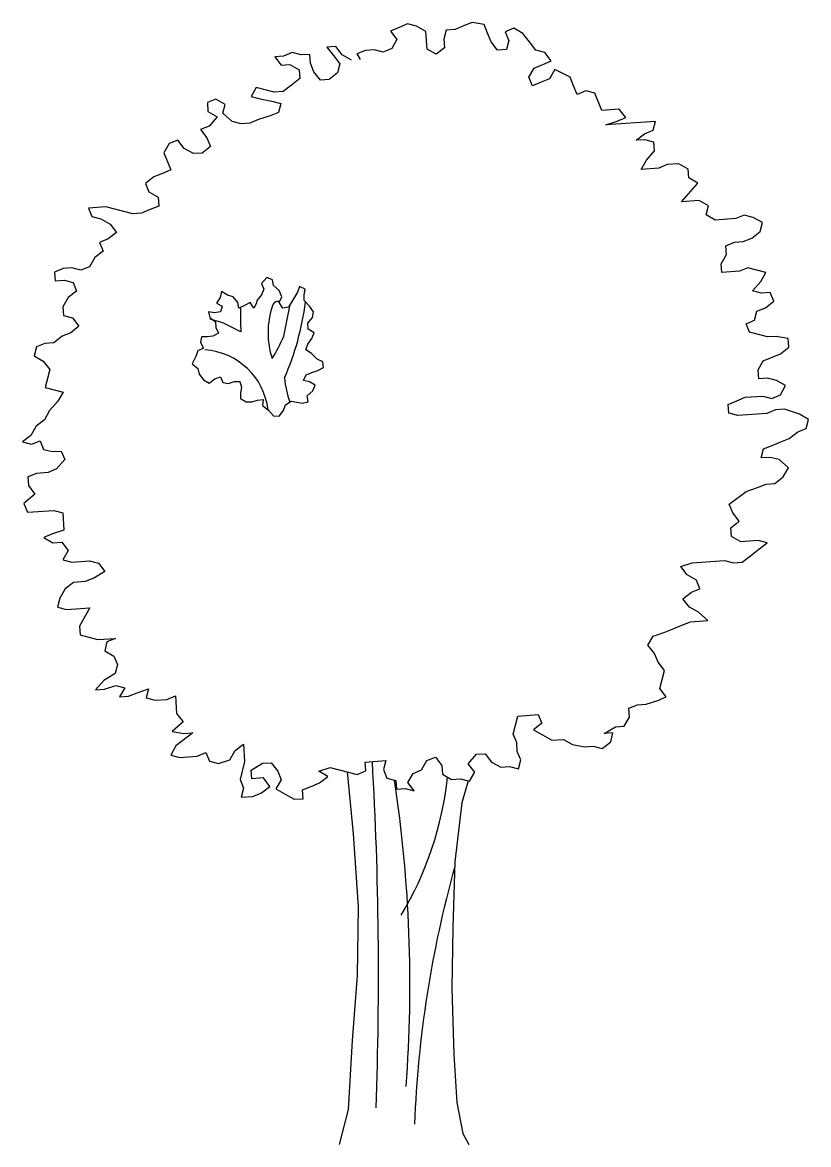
# Model space of a CAD drawing. Extents: x 13.76 to 15.16, y -7.38 to -5.39.
import ezdxf

# ---------------------------------------------------------------- set-up
doc = ezdxf.new("R2010")
doc.units = 0
doc.layers.get('0').update_dxf_attribs({"linetype": 'CONTINUOUS'})

# ---------------------------------------------------------------- blocks, each defined once
blk = doc.blocks.new('AE24ZG')
blk.add_line((-0.10674, 0.71758), (-0.101, 0.74564))
at = {"color": 0, "linetype": 'BYBLOCK'}
for points in [[(-0.04667, 0.96251), (-0.05478, 0.96718), (-0.06054, 0.97461), (-0.06833, 0.97406), (-0.06257, 0.96663), (-0.05686, 0.9592), (-0.0589, 0.95122), (-0.06633, 0.94547), (-0.07413, 0.94492), (-0.07984, 0.95235), (-0.08301, 0.95996), (-0.08356, 0.96776), (-0.0913, 0.96722), (-0.09928, 0.9693), (-0.10689, 0.96613), (-0.11469, 0.96558), (-0.10893, 0.95815), (-0.10118, 0.95869), (-0.09303, 0.95407), (-0.09248, 0.94628), (-0.09991, 0.94052), (-0.1073, 0.93477), (-0.11509, 0.93422), (-0.12307, 0.93631), (-0.13104, 0.93835), (-0.13566, 0.93019), (-0.12773, 0.92815), (-0.11717, 0.92625), (-0.1092, 0.92421), (-0.11124, 0.91623), (-0.11885, 0.9131), (-0.12905, 0.9098), (-0.13666, 0.90662), (-0.14445, 0.90608), (-0.15238, 0.90816), (-0.16072, 0.91541), (-0.15868, 0.92334), (-0.16684, 0.92801), (-0.17445, 0.92488), (-0.17391, 0.91709), (-0.16575, 0.91242), (-0.173, 0.90408), (-0.18061, 0.90095), (-0.17486, 0.89352), (-0.17173, 0.88591), (-0.17916, 0.88015), (-0.18691, 0.87961), (-0.19507, 0.88428), (-0.20082, 0.89171), (-0.20844, 0.88858), (-0.21306, 0.88042), (-0.2068, 0.86519), (-0.21441, 0.86202), (-0.22198, 0.8589), (-0.22941, 0.85319), (-0.22628, 0.84557), (-0.21813, 0.84091), (-0.21758, 0.83311), (-0.22519, 0.82998), (-0.2328, 0.82681), (-0.2406, 0.82626), (-0.24858, 0.82835), (-0.25651, 0.83039), (-0.26448, 0.83243), (-0.28007, 0.83134), (-0.27694, 0.82372), (-0.26897, 0.82168), (-0.26081, 0.81702), (-0.25505, 0.80959), (-0.26248, 0.80388), (-0.27009, 0.8007), (-0.26697, 0.79309), (-0.2744, 0.78738), (-0.27902, 0.77922), (-0.28663, 0.77609), (-0.29461, 0.77813), (-0.3024, 0.77759), (-0.31002, 0.77446), (-0.30947, 0.76666), (-0.30168, 0.76721), (-0.2937, 0.76513), (-0.29057, 0.75751), (-0.29796, 0.7518), (-0.30262, 0.74365), (-0.30208, 0.73585), (-0.2941, 0.73377), (-0.28839, 0.72638), (-0.29578, 0.72063), (-0.30339, 0.7175), (-0.31082, 0.71174), (-0.31862, 0.7112), (-0.32623, 0.70807), (-0.32827, 0.70009), (-0.32011, 0.69543), (-0.3144, 0.68799), (-0.31847, 0.67204), (-0.3105, 0.67001), (-0.30257, 0.66796), (-0.30719, 0.65981), (-0.31444, 0.65147), (-0.31911, 0.64331), (-0.32649, 0.63756), (-0.33116, 0.6294), (-0.33859, 0.62364), (-0.33061, 0.6216), (-0.323, 0.62473), (-0.31987, 0.61712), (-0.31189, 0.61508), (-0.3041, 0.61562), (-0.30097, 0.60801), (-0.30822, 0.59967), (-0.31584, 0.59654), (-0.32621, 0.59582), (-0.33383, 0.59269), (-0.33328, 0.58489), (-0.32752, 0.57746), (-0.33736, 0.56894), (-0.33423, 0.56133), (-0.31085, 0.56297), (-0.30287, 0.56088), (-0.30178, 0.54534), (-0.31202, 0.54198), (-0.31959, 0.53886), (-0.31148, 0.53419), (-0.30368, 0.53473), (-0.29792, 0.5273), (-0.30259, 0.51914), (-0.29462, 0.5171), (-0.27903, 0.51819), (-0.27105, 0.51616), (-0.26534, 0.50872), (-0.27535, 0.50279), (-0.28297, 0.49966), (-0.29335, 0.49893), (-0.30077, 0.49318), (-0.3054, 0.48502), (-0.30748, 0.47704), (-0.2995, 0.475), (-0.2787, 0.47646), (-0.28804, 0.46014), (-0.28749, 0.45235), (-0.27952, 0.45031), (-0.27154, 0.44822), (-0.25595, 0.44931), (-0.26356, 0.44619), (-0.2656, 0.43821), (-0.25744, 0.43354), (-0.25432, 0.42598), (-0.25636, 0.418), (-0.26641, 0.41206), (-0.27362, 0.40372), (-0.26587, 0.40427), (-0.25563, 0.40758), (-0.2477, 0.40554), (-0.25232, 0.39738), (-0.24453, 0.39793), (-0.23691, 0.40105), (-0.22672, 0.40441), (-0.2288, 0.39643), (-0.22082, 0.39435), (-0.21045, 0.39507), (-0.20284, 0.39825), (-0.20175, 0.38266), (-0.19599, 0.37523), (-0.20582, 0.36671), (-0.19526, 0.36485), (-0.18747, 0.36539), (-0.20233, 0.35388), (-0.207, 0.34572), (-0.19902, 0.34368), (-0.18343, 0.34477), (-0.17582, 0.3479), (-0.17269, 0.34029), (-0.16472, 0.33825), (-0.15452, 0.34156), (-0.14985, 0.34972), (-0.14247, 0.35547), (-0.14138, 0.33988), (-0.14545, 0.32393), (-0.14233, 0.31632), (-0.14436, 0.30834), (-0.13399, 0.30907), (-0.12638, 0.31224), (-0.11894, 0.31795), (-0.1247, 0.32538), (-0.13508, 0.32466), (-0.13562, 0.33245), (-0.12561, 0.33839), (-0.11782, 0.33893), (-0.11206, 0.3315), (-0.10893, 0.32389), (-0.1136, 0.31573), (-0.10544, 0.31106), (-0.09728, 0.30644), (-0.08949, 0.30699), (-0.09003, 0.31478), (-0.08242, 0.31791), (-0.07485, 0.32104), (-0.06742, 0.32679), (-0.07558, 0.33141), (-0.06534, 0.33477), (-0.05741, 0.33268), (-0.04146, 0.32861), (-0.03384, 0.33174), (-0.03439, 0.33953), (-0.01622, 0.3408), (-0.01825, 0.33283), (-0.01513, 0.32521), (-0.00715, 0.32317), (-0.00661, 0.31538), (0.00119, 0.31592), (0.00916, 0.31389), (0.00341, 0.32132), (0.00807, 0.32948), (0.01564, 0.3326), (0.02031, 0.34076), (0.02792, 0.34389), (0.03363, 0.33645), (0.03418, 0.32866), (0.04233, 0.32404), (0.05013, 0.32458), (0.0581, 0.3225), (0.06277, 0.33066), (0.05701, 0.33809), (0.06426, 0.34643), (0.07206, 0.34697), (0.07777, 0.33954), (0.08592, 0.33492), (0.09372, 0.33546), (0.1017, 0.33338), (0.10373, 0.34136), (0.10061, 0.34897), (0.10006, 0.35676), (0.09689, 0.36438), (0.09897, 0.37235), (0.10101, 0.38033), (0.11918, 0.3816), (0.12231, 0.37399), (0.11488, 0.36823), (0.12303, 0.36361), (0.13119, 0.35894), (0.14157, 0.35967), (0.14973, 0.355), (0.16029, 0.35314), (0.16808, 0.35369), (0.17605, 0.35165), (0.18349, 0.35736), (0.18553, 0.36534), (0.17773, 0.36479), (0.18774, 0.37073), (0.19554, 0.37127), (0.2002, 0.37943), (0.19966, 0.38723), (0.20727, 0.39036), (0.21507, 0.3909), (0.22526, 0.39425), (0.23283, 0.39738), (0.22712, 0.40481), (0.23119, 0.42076), (0.22548, 0.4282), (0.22235, 0.43581), (0.2166, 0.44324), (0.22126, 0.4514), (0.23146, 0.45471), (0.23907, 0.45784), (0.24664, 0.46101), (0.25425, 0.46413), (0.26984, 0.46522), (0.2615, 0.47247), (0.25335, 0.4771), (0.24764, 0.48453), (0.25507, 0.49029), (0.26263, 0.49341), (0.25951, 0.50102), (0.25135, 0.50569), (0.24564, 0.51312), (0.25583, 0.51643), (0.28438, 0.51843), (0.29236, 0.51639), (0.30015, 0.51694), (0.30758, 0.52269), (0.31497, 0.5284), (0.3224, 0.53416), (0.31442, 0.53619), (0.29888, 0.53511), (0.29072, 0.53977), (0.29018, 0.54757), (0.29761, 0.55328), (0.29185, 0.56071), (0.28872, 0.56832), (0.30358, 0.57984), (0.31378, 0.58315), (0.32139, 0.58627), (0.32914, 0.58682), (0.33657, 0.59257), (0.34124, 0.60073), (0.3329, 0.60798), (0.32492, 0.61002), (0.31713, 0.60947), (0.31921, 0.61745), (0.32678, 0.62058), (0.33439, 0.62375), (0.34201, 0.62688), (0.34944, 0.63263), (0.35705, 0.63576), (0.35909, 0.64374), (0.35093, 0.6484), (0.33761, 0.65266), (0.32981, 0.65212), (0.3222, 0.64899), (0.29623, 0.64718), (0.28826, 0.64921), (0.28771, 0.65701), (0.29533, 0.66014), (0.30294, 0.66331), (0.31853, 0.6644), (0.3265, 0.66232), (0.33411, 0.66549), (0.33874, 0.67365), (0.33058, 0.67827), (0.3226, 0.68035), (0.31485, 0.67981), (0.31431, 0.6876), (0.31893, 0.69576), (0.33416, 0.70201), (0.34159, 0.70777), (0.34104, 0.71557), (0.33048, 0.71742), (0.32269, 0.71688), (0.31471, 0.71892), (0.30674, 0.721), (0.30361, 0.72861), (0.31122, 0.73174), (0.31326, 0.73972), (0.32087, 0.74284), (0.3283, 0.7486), (0.32513, 0.75621), (0.31734, 0.75567), (0.30941, 0.75771), (0.31661, 0.76604), (0.32128, 0.7742), (0.3133, 0.77624), (0.30532, 0.77832), (0.29771, 0.77515), (0.28217, 0.77406), (0.28162, 0.78186), (0.28625, 0.79001), (0.2857, 0.79781), (0.29331, 0.80098), (0.30111, 0.80153), (0.30872, 0.80466), (0.31615, 0.81041), (0.31819, 0.81839), (0.31003, 0.82301), (0.30205, 0.82509), (0.29444, 0.82192), (0.27627, 0.82065), (0.26816, 0.82532), (0.2702, 0.83329), (0.26204, 0.83791), (0.24645, 0.83682), (0.26095, 0.8535), (0.25279, 0.85817), (0.25225, 0.86596), (0.24409, 0.87063), (0.23371, 0.8699), (0.2261, 0.86673), (0.21056, 0.86564), (0.21518, 0.8738), (0.22243, 0.88214), (0.22188, 0.88993), (0.21391, 0.89197), (0.20611, 0.89143), (0.21354, 0.89718), (0.22116, 0.90031), (0.22319, 0.90829), (0.1791, 0.9052), (0.1893, 0.90856), (0.19686, 0.91168), (0.19115, 0.91912), (0.17557, 0.91803), (0.16931, 0.93325), (0.16133, 0.93529), (0.15372, 0.93216), (0.15059, 0.93978), (0.14742, 0.94739), (0.13391, 0.95428), (0.12925, 0.94612), (0.12168, 0.94295), (0.11407, 0.93982), (0.1109, 0.94743), (0.11556, 0.95559), (0.12318, 0.95872), (0.13079, 0.96189), (0.12503, 0.96932), (0.11706, 0.97136), (0.11134, 0.97879), (0.10559, 0.98622), (0.09743, 0.99089), (0.08982, 0.98772), (0.09299, 0.9801), (0.09091, 0.97213), (0.08316, 0.97158), (0.0774, 0.97901), (0.07428, 0.98663), (0.0711, 0.99424), (0.06054, 0.9961), (0.05293, 0.99297), (0.04536, 0.98984), (0.03757, 0.9893), (0.03549, 0.98132), (0.03603, 0.97353), (0.02865, 0.96777), (0.02049, 0.97244), (0.0194, 0.98803), (0.01124, 0.99265), (0.00326, 0.99473), (-0.00435, 0.99156), (-0.01196, 0.98843), (-0.0062, 0.981), (-0.01087, 0.97284), (-0.01844, 0.96972), (-0.02641, 0.97176), (-0.03421, 0.97121), (-0.04182, 0.96808), (-0.03887, 0.96305)], [(-0.13323, 0.74235), (-0.13644, 0.74741), (-0.14154, 0.74467), (-0.14659, 0.74235), (-0.14752, 0.74741), (-0.15165, 0.75251), (-0.15671, 0.75386), (-0.1618, 0.7571), (-0.16315, 0.75204), (-0.1664, 0.74694), (-0.16134, 0.74421), (-0.16269, 0.73911), (-0.16825, 0.73822), (-0.17331, 0.73911), (-0.17238, 0.73405), (-0.16732, 0.73038), (-0.16686, 0.72528), (-0.16454, 0.72023), (-0.1696, 0.71745), (-0.1747, 0.71698), (-0.17976, 0.71698), (-0.18068, 0.71193), (-0.1779, 0.70687), (-0.18296, 0.70455), (-0.18481, 0.69949), (-0.18806, 0.69305), (-0.18296, 0.68887), (-0.18161, 0.68382), (-0.1779, 0.67876), (-0.17284, 0.67598), (-0.16779, 0.67969), (-0.16269, 0.6815), (-0.16088, 0.67644), (-0.15578, 0.67552), (-0.15072, 0.67737), (-0.14566, 0.67737), (-0.14427, 0.67231), (-0.1452, 0.66721), (-0.1452, 0.66216), (-0.14014, 0.65938), (-0.13509, 0.65938), (-0.12999, 0.66077), (-0.12493, 0.66123), (-0.1254, 0.65617), (-0.12034, 0.652), (-0.11575, 0.64694), (-0.11065, 0.64648), (-0.10698, 0.65154), (-0.10513, 0.65664), (-0.10007, 0.65984), (-0.09501, 0.65891), (-0.08992, 0.65799), (-0.08486, 0.65938), (-0.08579, 0.66448), (-0.08073, 0.66907), (-0.07887, 0.67413), (-0.08393, 0.67691), (-0.08903, 0.6783), (-0.08671, 0.68335), (-0.08166, 0.68521), (-0.07656, 0.68706), (-0.0715, 0.6898), (-0.07196, 0.69486), (-0.07702, 0.69718), (-0.08212, 0.70223), (-0.08718, 0.70548), (-0.08532, 0.71054), (-0.08166, 0.71563), (-0.0798, 0.72069), (-0.08486, 0.72389), (-0.08532, 0.72899), (-0.08119, 0.73405), (-0.08027, 0.73911), (-0.08393, 0.74421), (-0.08857, 0.74926), (-0.08857, 0.75432), (-0.08764, 0.75942), (-0.0927, 0.76169), (-0.09455, 0.75664), (-0.10239, 0.74328), (-0.10744, 0.74235), (-0.11065, 0.74741), (-0.10837, 0.75251), (-0.11065, 0.75803), (-0.11575, 0.76262), (-0.11663, 0.76772), (-0.12173, 0.76953), (-0.12632, 0.76448), (-0.12447, 0.75942), (-0.12632, 0.75432), (-0.13045, 0.74926), (-0.13092, 0.74694)], [(-0.13092, 0.74694), (-0.13323, 0.74235)], [(-0.1447, 0.72139), (-0.16084, 0.72947), (-0.1719, 0.73269)]]:
    blk.add_lwpolyline(points, dxfattribs=at)
for points in [[(-0.05044, 0.3309), (-0.0452, 0.27587), (-0.04077, 0.21111), (-0.04166, 0.14991), (-0.04609, 0.09225), (-0.04964, 0.03105), (-0.05761, 0)], [(0.05703, 0.32278), (0.05141, 0.30336), (0.0452, 0.25103), (0.04343, 0.19249), (0.04255, 0.13838), (0.04432, 0.07983), (0.04698, 0.03726), (0.0523, 0.00976), (0.05761, 0)]]:
    blk.add_lwpolyline(points)
for centre, radius, start, end in [((-0.11176, 0.74328), 0.00513, 77.17158, 173.28541), ((-0.33616, 0.78051), 0.25097, 336.51406, 352.53482), ((0.03405, 0.73409), 0.1792, 177.11127, 184.06262), ((-0.04713, 0.72073), 0.07352, 161.07739, 198.23901), ((-0.21429, 0.76037), 0.11575, 327.23076, 338.30419), ((-0.18071, 0.64491), 0.06062, 6.87164, 86.09232), ((-0.02845, 0.68656), 0.07777, 184.48114, 200.6683), ((-3.30849, 0.15105), 3.2859, 357.93123, 3.29607), ((-1.19997, 0.14212), 1.20532, 355.6851, 8.65439), ((-0.25747, 0.35706), 0.29768, 328.97594, 354.04047), ((0.99689, -0.01917), 0.98822, 164.40086, 177.8324)]:
    blk.add_arc(centre, radius, start, end)

msp = doc.modelspace()

# ---------------------------------------------------------------- block references
at = {"xscale": 2, "yscale": 2}
msp.add_blockref('AE24ZG', (14.4414, -7.3822), dxfattribs=at)

doc.saveas('drawing.dxf')
